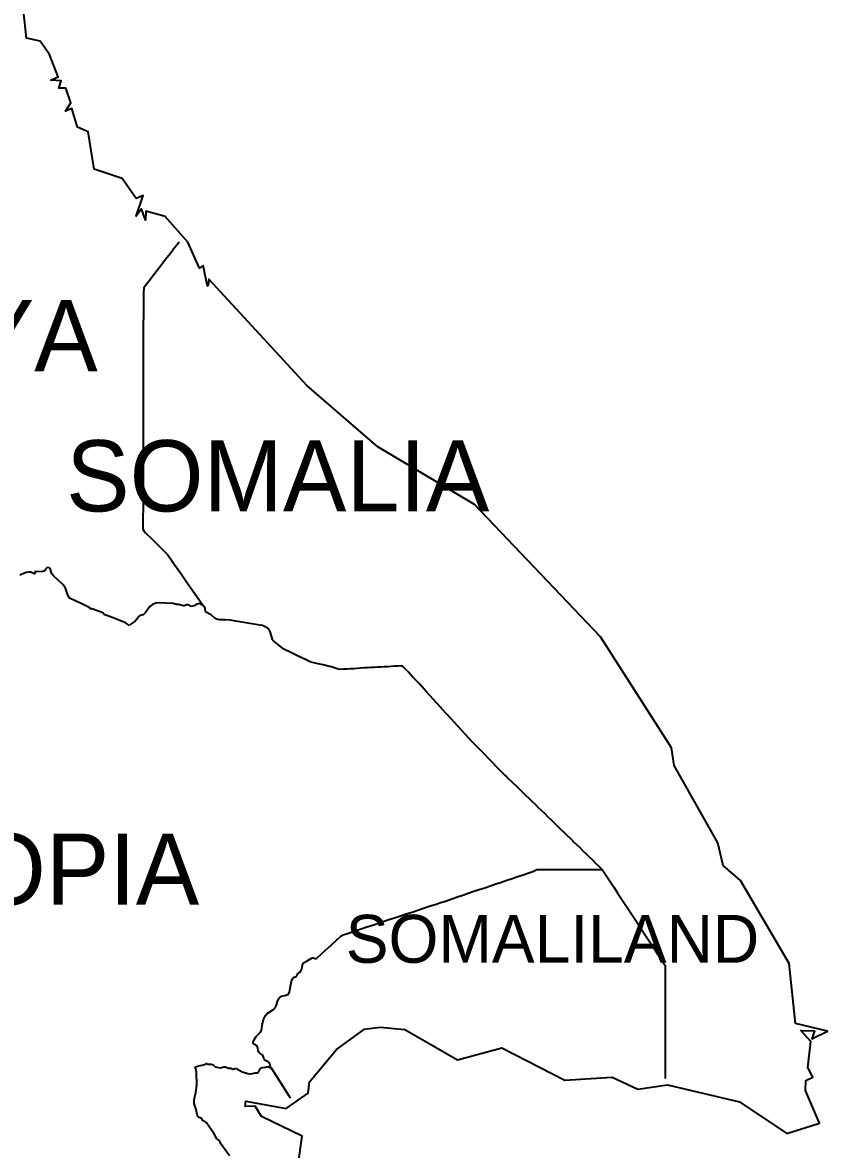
# Model space of a CAD drawing. Header units: metres. Extents: x 0 to 1325, y -1 to 773.
# Drawn here: x 806.5 to 851.7, y 341.2 to 404.5 of the extents above; entities that cross this region are included whole.
import ezdxf
from ezdxf.enums import TextEntityAlignment as Align

# ---------------------------------------------------------------- set-up
doc = ezdxf.new("R2010")
doc.units = ezdxf.units.M

msp = doc.modelspace()

# ---------------------------------------------------------------- linework, layer by layer
at = {"layer": 'CUT'}
msp.add_lwpolyline([(821.98, 340.218), (822.23, 341.928), (819.94, 343.038), (819.58, 343.628), (819.02, 343.598), (819.07, 343.898), (821.32, 343.488), (822.57, 344.348), (822.63, 344.988), (824.16, 346.798), (825.72, 347.948), (826.6, 348.058), (827.99, 347.938), (830.96, 346.218), (833.45, 346.908), (836.98, 345.078), (839.65, 345.258), (841.09, 344.578), (842.76, 344.828), (846.79, 343.868), (849.46, 342.078), (851.29, 342.658), (850.51, 344.498), (850.52, 345.068), (850.91, 345.248), (850.63, 345.788), (850.8, 347.258), (850.25, 347.878), (851.02, 347.848), (850.86, 347.398), (851.74, 347.828), (849.94, 348.268), (849.58, 351.648), (846.86, 356.308), (845.88, 357.148), (845.59, 358.428), (843.12, 362.768), (842.98, 363.768), (838.98, 369.998), (831.91, 377.438), (826.47, 380.678), (822.48, 384.128), (816.98, 390.098), (816.95, 389.768), (816.91, 389.708), (816.66, 390.868), (816.45, 390.718), (815.8, 392.178), (814.52, 393.618), (813.45, 393.928), (813.43, 393.418), (813.2, 394.048), (812.89, 393.638), (813.29, 394.808), (812.9, 394.628), (812.12, 395.758), (810.54, 396.288), (810.2, 398.388), (809.6, 398.638), (809.28, 399.688), (808.92, 399.548), (809.23, 400.018), (808.94, 400.838), (808.56, 400.838), (808.68, 401.238), (808.1, 401.288), (808.51, 401.468), (808.03, 402.728), (807.5, 403.468), (806.74, 403.638), (806.57, 405.188)], dxfattribs=at)
at = {"layer": 'SCORE'}
for points in [[(815.32, 392.188), (815.19, 392.018)], [(814.82, 391.538), (814.63, 391.298)], [(815, 391.778), (814.82, 391.538)], [(815.19, 392.018), (815, 391.778)], [(814.28, 390.848), (814.07, 390.588)], [(814.44, 391.058), (814.28, 390.848)], [(814.63, 391.298), (814.44, 391.058)], [(813.89, 390.338), (813.7, 390.108)], [(814.07, 390.588), (813.89, 390.338)], [(813.33, 389.618), (813.32, 389.338)], [(813.42, 389.738), (813.33, 389.618)], [(813.52, 389.858), (813.42, 389.738)], [(813.61, 389.978), (813.52, 389.858)], [(813.7, 390.108), (813.61, 389.978)], [(813.32, 389.338), (813.32, 389.078)], [(813.32, 389.078), (813.32, 388.818)], [(813.32, 388.818), (813.31, 388.418)], [(813.31, 388.418), (813.31, 388.018)], [(813.31, 388.018), (813.3, 387.618)], [(813.3, 387.618), (813.3, 387.218)], [(813.3, 387.218), (813.29, 386.978)], [(813.29, 386.978), (813.29, 386.728)], [(813.29, 386.728), (813.29, 386.428)], [(813.29, 386.428), (813.29, 385.968)], [(813.29, 385.968), (813.29, 385.508)], [(813.29, 385.508), (813.29, 385.048)], [(813.29, 385.048), (813.29, 384.588)], [(813.29, 384.588), (813.29, 384.128)], [(813.29, 384.128), (813.29, 383.668)], [(813.29, 383.668), (813.29, 383.208)], [(813.29, 383.208), (813.29, 382.748)], [(813.29, 382.748), (813.29, 382.288)], [(813.29, 382.288), (813.29, 381.888)], [(813.29, 381.888), (813.29, 381.828)], [(813.29, 381.828), (813.29, 381.368)], [(813.29, 381.368), (813.29, 380.908)], [(813.29, 380.908), (813.29, 380.448)], [(813.29, 380.448), (813.29, 379.978)], [(813.29, 379.978), (813.29, 379.518)], [(813.29, 379.518), (813.29, 379.058)], [(813.29, 379.058), (813.29, 378.668)], [(813.29, 378.668), (813.29, 378.278)], [(813.29, 378.278), (813.29, 377.888)], [(813.29, 377.888), (813.29, 377.498)], [(813.29, 377.498), (813.29, 377.218)], [(813.29, 377.218), (813.28, 376.728)], [(813.28, 376.728), (813.28, 376.248)], [(813.28, 376.248), (813.28, 376.058)], [(813.28, 376.058), (813.33, 375.948)], [(813.33, 375.948), (813.45, 375.828)], [(813.45, 375.828), (813.76, 375.528)], [(813.76, 375.528), (814.06, 375.228)], [(814.06, 375.228), (814.36, 374.928)], [(814.36, 374.928), (814.66, 374.628)], [(814.66, 374.628), (814.85, 374.358)], [(814.85, 374.358), (815.04, 374.088)], [(807.76, 373.708), (807.65, 373.668)], [(807.79, 373.748), (807.76, 373.708)], [(807.81, 373.798), (807.79, 373.748)], [(807.84, 373.848), (807.81, 373.798)], [(807.9, 373.888), (807.84, 373.848)], [(808.02, 373.878), (807.9, 373.888)], [(808.08, 373.778), (808.02, 373.878)], [(808.16, 373.538), (808.08, 373.778)], [(815.04, 374.088), (815.24, 373.808)], [(815.24, 373.808), (815.43, 373.538)], [(806.71, 373.608), (806.37, 373.458)], [(806.85, 373.638), (806.71, 373.608)], [(806.99, 373.638), (806.85, 373.638)], [(807.13, 373.558), (806.99, 373.638)], [(807.16, 373.538), (807.13, 373.558)], [(807.2, 373.548), (807.16, 373.538)], [(807.65, 373.668), (807.19, 373.648)], [(807.19, 373.648), (807.22, 373.588)], [(807.22, 373.588), (807.2, 373.548)], [(808.25, 373.418), (808.16, 373.538)], [(808.49, 373.198), (808.25, 373.418)], [(808.78, 372.938), (808.49, 373.198)], [(815.43, 373.538), (815.73, 373.098)], [(815.73, 373.098), (816.04, 372.648)], [(808.85, 372.838), (808.78, 372.938)], [(808.92, 372.728), (808.85, 372.838)], [(809.02, 372.458), (808.92, 372.728)], [(809.09, 372.268), (809.02, 372.458)], [(816.04, 372.648), (816.35, 372.208)], [(809.16, 372.178), (809.09, 372.268)], [(809.48, 372.018), (809.16, 372.178)], [(809.8, 371.868), (809.48, 372.018)], [(810.15, 371.698), (809.8, 371.868)], [(813.82, 371.818), (813.66, 371.698)], [(814, 371.898), (813.82, 371.818)], [(814.2, 371.918), (814, 371.898)], [(814.57, 371.898), (814.2, 371.918)], [(814.98, 371.868), (814.57, 371.898)], [(815.17, 371.818), (814.98, 371.868)], [(815.27, 371.818), (815.17, 371.818)], [(815.56, 371.738), (815.27, 371.818)], [(815.72, 371.788), (815.62, 371.748)], [(815.77, 371.798), (815.72, 371.788)], [(815.82, 371.788), (815.77, 371.798)], [(815.98, 371.698), (815.82, 371.788)], [(816.32, 371.838), (816.15, 371.748)], [(816.48, 371.868), (816.32, 371.838)], [(816.35, 372.208), (816.66, 371.768)], [(816.66, 371.768), (816.48, 371.868)], [(810.32, 371.608), (810.15, 371.698)], [(810.34, 371.588), (810.32, 371.608)], [(810.33, 371.568), (810.34, 371.588)], [(810.34, 371.558), (810.33, 371.568)], [(810.37, 371.558), (810.34, 371.558)], [(810.38, 371.568), (810.37, 371.558)], [(810.4, 371.568), (810.38, 371.568)], [(810.41, 371.568), (810.4, 371.568)], [(810.78, 371.438), (810.41, 371.568)], [(811.07, 371.338), (810.78, 371.438)], [(811.09, 371.318), (811.07, 371.338)], [(811.11, 371.258), (811.09, 371.318)], [(811.13, 371.238), (811.11, 371.258)], [(811.61, 371.058), (811.13, 371.238)], [(813.03, 371.148), (812.99, 371.108)], [(813.09, 371.178), (813.03, 371.148)], [(813.27, 371.238), (813.09, 371.178)], [(813.33, 371.278), (813.27, 371.238)], [(813.42, 371.368), (813.33, 371.278)], [(813.66, 371.698), (813.42, 371.368)], [(815.62, 371.748), (815.56, 371.738)], [(816.15, 371.748), (815.98, 371.698)], [(816.71, 371.698), (816.66, 371.768)], [(816.76, 371.658), (816.71, 371.698)], [(816.78, 371.608), (816.76, 371.658)], [(816.78, 371.498), (816.78, 371.608)], [(816.8, 371.428), (816.78, 371.498)], [(816.87, 371.368), (816.8, 371.428)], [(817.13, 371.208), (816.87, 371.368)], [(817.33, 371.038), (817.13, 371.208)], [(811.99, 370.908), (811.61, 371.058)], [(812.3, 370.788), (811.99, 370.908)], [(812.53, 370.638), (812.3, 370.788)], [(812.61, 370.738), (812.53, 370.638)], [(812.84, 370.888), (812.61, 370.738)], [(812.93, 370.998), (812.84, 370.888)], [(812.99, 371.108), (812.93, 370.998)], [(817.46, 370.978), (817.33, 371.038)], [(817.58, 370.948), (817.46, 370.978)], [(817.9, 370.948), (817.58, 370.948)], [(818.18, 370.938), (817.9, 370.948)], [(818.61, 370.868), (818.18, 370.938)], [(819.17, 370.768), (818.61, 370.868)], [(819.73, 370.678), (819.17, 370.768)], [(819.99, 370.628), (819.73, 370.678)], [(820.14, 370.568), (819.99, 370.628)], [(820.28, 370.478), (820.14, 370.568)], [(820.29, 370.478), (820.28, 370.478)], [(820.39, 370.348), (820.29, 370.478)], [(820.45, 370.238), (820.39, 370.348)], [(820.52, 369.978), (820.45, 370.238)], [(820.56, 369.848), (820.52, 369.978)], [(820.59, 369.808), (820.56, 369.848)], [(820.62, 369.778), (820.59, 369.808)], [(820.89, 369.548), (820.62, 369.778)], [(821.2, 369.298), (820.89, 369.548)], [(821.62, 369.098), (821.2, 369.298)], [(822.04, 368.898), (821.62, 369.098)], [(822.45, 368.698), (822.04, 368.898)], [(822.71, 368.578), (822.45, 368.698)], [(823.12, 368.488), (822.71, 368.578)], [(823.4, 368.418), (823.12, 368.488)], [(823.76, 368.338), (823.4, 368.418)], [(823.87, 368.308), (823.76, 368.338)], [(824.2, 368.198), (823.87, 368.308)], [(824.33, 368.168), (824.2, 368.198)], [(824.55, 368.178), (824.33, 368.168)], [(824.74, 368.188), (824.55, 368.178)], [(824.93, 368.198), (824.74, 368.188)], [(825.12, 368.208), (824.93, 368.198)], [(825.31, 368.228), (825.12, 368.208)], [(825.51, 368.238), (825.31, 368.228)], [(825.7, 368.248), (825.51, 368.238)], [(825.89, 368.258), (825.7, 368.248)], [(826.08, 368.268), (825.89, 368.258)], [(826.27, 368.278), (826.08, 368.268)], [(826.46, 368.288), (826.27, 368.278)], [(826.64, 368.298), (826.46, 368.288)], [(826.65, 368.298), (826.64, 368.298)], [(826.84, 368.308), (826.65, 368.298)], [(827.03, 368.318), (826.84, 368.308)], [(827.22, 368.338), (827.03, 368.318)], [(827.41, 368.348), (827.22, 368.338)], [(827.6, 368.358), (827.41, 368.348)], [(827.8, 368.368), (827.6, 368.358)], [(827.91, 368.318), (827.8, 368.368)], [(828.2, 368.008), (827.91, 368.318)], [(828.41, 367.778), (828.2, 368.008)], [(828.81, 367.348), (828.41, 367.778)], [(829.2, 366.918), (828.81, 367.348)], [(829.6, 366.478), (829.2, 366.918)], [(829.99, 366.048), (829.6, 366.478)], [(830.03, 365.998), (829.99, 366.048)], [(830.39, 365.618), (830.03, 365.998)], [(830.78, 365.178), (830.39, 365.618)], [(831.18, 364.748), (830.78, 365.178)], [(831.57, 364.318), (831.18, 364.748)], [(831.79, 364.088), (831.57, 364.318)], [(832.02, 363.858), (831.79, 364.088)], [(832.24, 363.628), (832.02, 363.858)], [(832.47, 363.398), (832.24, 363.628)], [(832.69, 363.158), (832.47, 363.398)], [(832.92, 362.928), (832.69, 363.158)], [(833.14, 362.698), (832.92, 362.928)], [(833.37, 362.468), (833.14, 362.698)], [(833.52, 362.318), (833.37, 362.468)], [(833.6, 362.238), (833.52, 362.318)], [(833.68, 362.168), (833.6, 362.238)], [(833.84, 362.008), (833.68, 362.168)], [(834.01, 361.848), (833.84, 362.008)], [(834.08, 361.778), (834.01, 361.848)], [(834.26, 361.608), (834.08, 361.778)], [(834.44, 361.428), (834.26, 361.608)], [(834.62, 361.258), (834.44, 361.428)], [(834.8, 361.088), (834.62, 361.258)], [(834.98, 360.908), (834.8, 361.088)], [(835.15, 360.738), (834.98, 360.908)], [(835.33, 360.568), (835.15, 360.738)], [(835.51, 360.388), (835.33, 360.568)], [(835.69, 360.218), (835.51, 360.388)], [(835.87, 360.048), (835.69, 360.218)], [(836.05, 359.868), (835.87, 360.048)], [(836.23, 359.698), (836.05, 359.868)], [(836.41, 359.528), (836.23, 359.698)], [(836.59, 359.348), (836.41, 359.528)], [(836.76, 359.178), (836.59, 359.348)], [(836.94, 358.998), (836.76, 359.178)], [(837.12, 358.828), (836.94, 358.998)], [(837.3, 358.658), (837.12, 358.828)], [(837.45, 358.518), (837.3, 358.658)], [(837.48, 358.478), (837.45, 358.518)], [(837.66, 358.308), (837.48, 358.478)], [(837.84, 358.138), (837.66, 358.308)], [(838.02, 357.958), (837.84, 358.138)], [(838.2, 357.788), (838.02, 357.958)], [(838.37, 357.618), (838.2, 357.788)], [(838.55, 357.438), (838.37, 357.618)], [(838.73, 357.268), (838.55, 357.438)], [(838.91, 357.098), (838.73, 357.268)], [(834.34, 356.528), (834.65, 356.628)], [(834.65, 356.628), (834.96, 356.738)], [(834.96, 356.738), (835.19, 356.818)], [(835.19, 356.818), (835.41, 356.918)], [(835.41, 356.918), (835.74, 356.918)], [(835.74, 356.918), (836.26, 356.918)], [(836.26, 356.918), (836.83, 356.918)], [(836.83, 356.918), (837.41, 356.918)], [(837.41, 356.918), (837.89, 356.918)], [(837.89, 356.918), (838.57, 356.918)], [(838.57, 356.918), (839.09, 356.918)], [(839.09, 356.918), (838.91, 357.098)], [(839.09, 356.918), (839.31, 356.588)], [(839.31, 356.588), (839.53, 356.248)], [(832.49, 355.898), (832.8, 356.008)], [(832.8, 356.008), (833.11, 356.108)], [(833.11, 356.108), (833.42, 356.218)], [(833.42, 356.218), (833.73, 356.318)], [(833.73, 356.318), (834.03, 356.418)], [(834.03, 356.418), (834.34, 356.528)], [(839.53, 356.248), (839.75, 355.908)], [(830.64, 355.278), (830.95, 355.378)], [(830.95, 355.378), (831.25, 355.488)], [(831.25, 355.488), (831.56, 355.588)], [(831.56, 355.588), (831.87, 355.698)], [(831.87, 355.698), (832.18, 355.798)], [(832.18, 355.798), (832.49, 355.898)], [(839.75, 355.908), (839.97, 355.578)], [(839.97, 355.578), (840.19, 355.238)], [(828.72, 354.638), (829.04, 354.748)], [(829.04, 354.748), (829.37, 354.858)], [(829.37, 354.858), (829.69, 354.958)], [(829.69, 354.958), (830.02, 355.068)], [(830.02, 355.068), (830.33, 355.168)], [(830.33, 355.168), (830.64, 355.278)], [(840.19, 355.238), (840.41, 354.898)], [(840.41, 354.898), (840.64, 354.558)], [(826.77, 353.998), (827.1, 354.108)], [(827.1, 354.108), (827.42, 354.208)], [(827.42, 354.208), (827.75, 354.318)], [(827.75, 354.318), (828.07, 354.428)], [(828.07, 354.428), (828.4, 354.528)], [(828.4, 354.528), (828.72, 354.638)], [(840.64, 354.558), (840.86, 354.228)], [(840.86, 354.228), (841.08, 353.888)], [(824.83, 353.348), (825.15, 353.458)], [(825.15, 353.458), (825.48, 353.568)], [(825.48, 353.568), (825.8, 353.678)], [(825.8, 353.678), (826.13, 353.778)], [(826.13, 353.778), (826.45, 353.888)], [(826.45, 353.888), (826.77, 353.998)], [(841.08, 353.888), (841.3, 353.548)], [(841.3, 353.548), (841.52, 353.218)], [(823.66, 352.508), (824.13, 352.938)], [(824.13, 352.938), (824.39, 353.168)], [(824.39, 353.168), (824.53, 353.258)], [(824.53, 353.258), (824.83, 353.348)], [(841.52, 353.218), (841.74, 352.878)], [(841.74, 352.878), (841.96, 352.538)], [(823.05, 351.948), (823.33, 352.208)], [(823.33, 352.208), (823.66, 352.508)], [(841.96, 352.538), (842.18, 352.198)], [(842.18, 352.198), (842.4, 351.868)], [(822.23, 351.418), (822.24, 351.538)], [(822.24, 351.538), (822.26, 351.608)], [(822.26, 351.608), (822.31, 351.668)], [(822.31, 351.668), (822.5, 351.788)], [(822.5, 351.788), (822.78, 351.958)], [(822.78, 351.958), (822.85, 351.958)], [(822.85, 351.958), (822.94, 351.928)], [(822.94, 351.928), (823, 351.918)], [(823, 351.918), (823.05, 351.948)], [(842.4, 351.868), (842.62, 351.528)], [(842.62, 351.528), (842.62, 351.108)], [(821.76, 350.868), (821.86, 350.898)], [(821.86, 350.898), (821.89, 350.908)], [(821.89, 350.908), (821.93, 350.948)], [(821.93, 350.948), (821.96, 351.028)], [(821.96, 351.028), (821.98, 351.068)], [(821.98, 351.068), (822.02, 351.098)], [(822.02, 351.098), (822.09, 351.148)], [(822.09, 351.148), (822.13, 351.178)], [(822.13, 351.178), (822.21, 351.348)], [(822.21, 351.348), (822.23, 351.418)], [(842.62, 351.108), (842.62, 350.688)], [(821.52, 350.038), (821.63, 350.638)], [(821.63, 350.638), (821.68, 350.778)], [(821.68, 350.778), (821.76, 350.868)], [(842.62, 350.688), (842.62, 350.278)], [(842.62, 350.278), (842.62, 349.858)], [(820.84, 349.498), (820.91, 349.678)], [(820.91, 349.678), (821.01, 349.778)], [(821.01, 349.778), (821.15, 349.828)], [(821.15, 349.828), (821.32, 349.858)], [(821.32, 349.858), (821.45, 349.918)], [(821.45, 349.918), (821.52, 350.038)], [(842.62, 349.858), (842.62, 349.438)], [(820.26, 348.828), (820.61, 349.058)], [(820.61, 349.058), (820.7, 349.148)], [(820.7, 349.148), (820.76, 349.258)], [(820.76, 349.258), (820.81, 349.378)], [(820.81, 349.378), (820.84, 349.498)], [(842.62, 349.438), (842.62, 349.018)], [(842.62, 349.018), (842.62, 348.608)], [(819.99, 348.248), (820.06, 348.488)], [(820.06, 348.488), (820.16, 348.718)], [(820.16, 348.718), (820.26, 348.828)], [(842.62, 348.608), (842.62, 348.188)], [(819.64, 347.538), (819.85, 347.738)], [(819.85, 347.738), (819.9, 347.808)], [(819.9, 347.808), (819.94, 347.908)], [(819.94, 347.908), (819.99, 348.248)], [(842.62, 348.188), (842.62, 347.768)], [(842.62, 347.768), (842.62, 347.348)], [(819.47, 347.218), (819.54, 347.378)], [(819.47, 347.138), (819.47, 347.218)], [(819.51, 347.098), (819.47, 347.138)], [(819.59, 347.078), (819.51, 347.098)], [(819.54, 347.378), (819.64, 347.538)], [(819.66, 347.038), (819.59, 347.078)], [(842.62, 347.348), (842.62, 346.928)], [(819.7, 346.978), (819.66, 347.038)], [(819.73, 346.908), (819.7, 346.978)], [(819.76, 346.748), (819.73, 346.908)], [(819.8, 346.658), (819.76, 346.748)], [(819.84, 346.598), (819.8, 346.658)], [(819.97, 346.498), (819.84, 346.598)], [(820.03, 346.438), (819.97, 346.498)], [(842.62, 346.928), (842.62, 346.518)], [(842.62, 346.518), (842.62, 346.098)], [(816.22, 345.808), (816.25, 345.838)], [(816.25, 345.838), (816.34, 345.878)], [(816.34, 345.878), (816.78, 345.968)], [(816.78, 345.968), (816.79, 345.988)], [(816.79, 345.988), (816.8, 346.008)], [(816.8, 346.008), (816.82, 346.028)], [(816.82, 346.028), (816.85, 346.028)], [(816.85, 346.028), (816.87, 346.018)], [(816.87, 346.018), (816.89, 345.998)], [(816.89, 345.998), (816.91, 345.988)], [(816.91, 345.988), (817.12, 345.978)], [(817.12, 345.978), (817.22, 345.948)], [(817.22, 345.948), (817.34, 345.838)], [(817.34, 345.838), (817.44, 345.808)], [(817.64, 345.778), (817.83, 345.828)], [(817.83, 345.828), (817.9, 345.828)], [(817.9, 345.828), (817.95, 345.818)], [(817.95, 345.818), (818.08, 345.758)], [(820.01, 345.798), (820.16, 345.818)], [(820.06, 346.378), (820.03, 346.438)], [(820.07, 346.318), (820.06, 346.378)], [(820.1, 346.238), (820.07, 346.318)], [(820.16, 346.188), (820.1, 346.238)], [(820.31, 346.118), (820.16, 346.188)], [(820.16, 345.818), (820.25, 345.838)], [(820.25, 345.838), (820.3, 345.848)], [(820.3, 345.848), (820.35, 345.828)], [(820.37, 346.068), (820.31, 346.118)], [(820.35, 345.828), (820.39, 345.788)], [(820.4, 346.008), (820.37, 346.068)], [(820.44, 345.848), (820.4, 346.008)], [(820.48, 345.768), (820.44, 345.848)], [(842.62, 346.098), (842.62, 345.678)], [(816.2, 345.778), (816.22, 345.808)], [(816.27, 345.678), (816.2, 345.778)], [(816.29, 345.518), (816.27, 345.678)], [(816.3, 344.798), (816.29, 345.518)], [(817.44, 345.808), (817.64, 345.778)], [(818.08, 345.758), (818.11, 345.748)], [(818.11, 345.748), (818.18, 345.758)], [(818.18, 345.758), (818.21, 345.748)], [(818.21, 345.748), (818.33, 345.708)], [(818.33, 345.708), (818.41, 345.728)], [(818.41, 345.728), (818.47, 345.738)], [(818.47, 345.738), (818.53, 345.748)], [(818.53, 345.748), (818.6, 345.708)], [(818.6, 345.708), (818.85, 345.548)], [(818.85, 345.548), (819.18, 345.448)], [(819.18, 345.448), (819.32, 345.438)], [(819.32, 345.438), (819.35, 345.438)], [(819.35, 345.438), (819.61, 345.498)], [(819.61, 345.498), (819.7, 345.498)], [(819.7, 345.498), (819.77, 345.528)], [(819.77, 345.528), (819.86, 345.728)], [(819.86, 345.728), (819.92, 345.778)], [(819.92, 345.778), (820.01, 345.798)], [(820.39, 345.788), (820.43, 345.748)], [(820.43, 345.748), (820.48, 345.768)], [(820.48, 345.768), (821.46, 344.248)], [(842.62, 345.678), (842.62, 345.258)], [(842.62, 345.258), (842.62, 345.168)], [(816.26, 344.398), (816.3, 344.798)], [(816.16, 343.968), (816.26, 344.398)], [(816.16, 343.768), (816.16, 343.968)], [(821.46, 344.248), (821.56, 344.078)], [(816.27, 343.428), (816.16, 343.768)], [(816.32, 343.138), (816.27, 343.428)], [(816.38, 343.028), (816.32, 343.138)], [(816.43, 342.988), (816.38, 343.028)], [(816.58, 342.928), (816.43, 342.988)], [(816.61, 342.878), (816.58, 342.928)], [(816.63, 342.818), (816.61, 342.878)], [(816.66, 342.798), (816.63, 342.818)], [(816.71, 342.788), (816.66, 342.798)], [(816.76, 342.768), (816.71, 342.788)], [(816.81, 342.728), (816.76, 342.768)], [(816.85, 342.688), (816.81, 342.728)], [(816.99, 342.488), (816.85, 342.688)], [(817.29, 342.058), (816.99, 342.488)], [(817.44, 341.778), (817.29, 342.058)], [(817.48, 341.728), (817.44, 341.778)], [(817.57, 341.688), (817.48, 341.728)], [(817.6, 341.648), (817.57, 341.688)], [(817.66, 341.508), (817.6, 341.648)], [(818.15, 340.838), (817.66, 341.508)]]:
    msp.add_lwpolyline(points, dxfattribs=at)

# ---------------------------------------------------------------- texts
at = {"layer": 'ENGRAVE'}
for s, height, p in [('KENYA', 4, (801.671, 384.925)), ('SOMALIA', 4, (820.853, 377.049)), ('ETHIOPIA', 4, (803.962, 354.939)), ('SOMALILAND', 2.695, (836.29, 351.679))]:
    msp.add_text(s, height=height, dxfattribs=at).set_placement(p, align=Align.CENTER)

doc.saveas('drawing.dxf')
